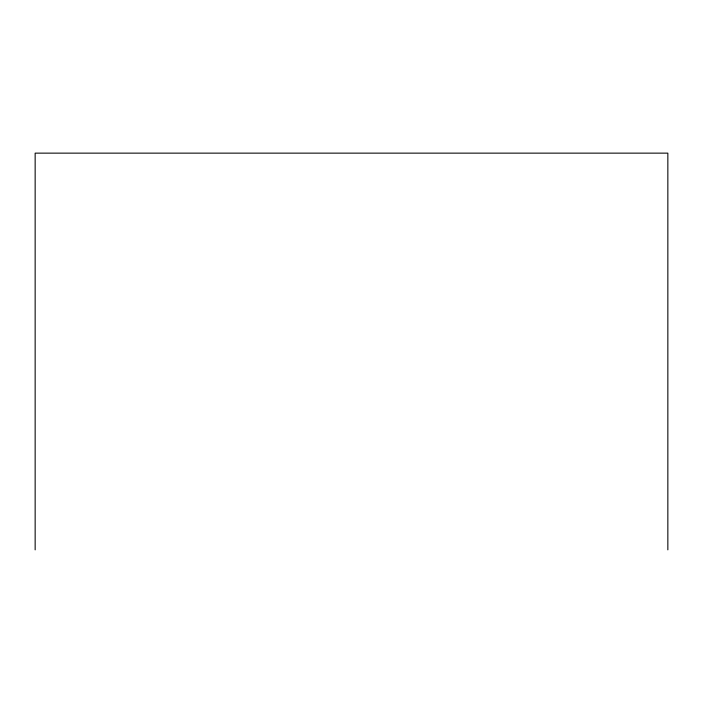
<?xml version="1.0" encoding="UTF-8"?>
<svg xmlns="http://www.w3.org/2000/svg" width="703" height="703" viewBox="0 0 703 703"><rect width="100%" height="100%" fill="white"/><g stroke="black" fill="none" stroke-linecap="round" stroke-linejoin="round"><path stroke-width="1.05" d="M667.85 549.86L667.85 153.14L35.15 153.14L35.15 549.86"/></g></svg>
